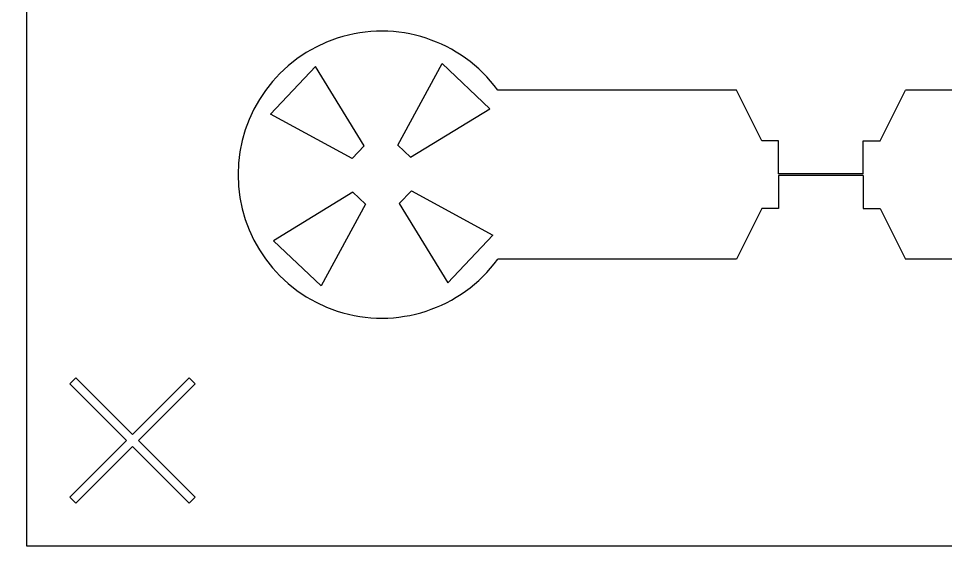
# Model space of a CAD drawing. Header units: inches. Extents: x -271009 to 5700, y -37000 to 38138.
# Drawn here: x -125000 to -119430, y 8628 to 11850 of the extents above; entities that cross this region are included whole.
import ezdxf

# ---------------------------------------------------------------- set-up
doc = ezdxf.new("R2010")
doc.units = ezdxf.units.IN
doc.header["$MEASUREMENT"] = 0

msp = doc.modelspace()

# ---------------------------------------------------------------- linework, layer by layer
for p, q in [((-123486.2, 11275.5), (-123214.6, 11560.9)), ((-122923.6, 11084.5), (-123214.6, 11560.9)), ((-122720.6, 11089.5), (-122453.5, 11579.7)), ((-122168.1, 11308.1), (-122453.5, 11579.7)), ((-120686.3, 11418.7), (-122120.1, 11418.7)), ((-120534, 11114.3), (-120686.3, 11418.7)), ((-119823.5, 11114.3), (-119671.3, 11418.7)), ((-116714.9, 11418.7), (-119671.3, 11418.7)), ((-122644.5, 11017.1), (-122168.1, 11308.1)), ((-122996, 11008.4), (-123486.2, 11275.5)), ((-122996, 11008.4), (-122923.6, 11084.5)), ((-122644.5, 11017.1), (-122720.6, 11089.5)), ((-120432.5, 11114.3), (-120534, 11114.3)), ((-120432.5, 10915.9), (-120432.5, 11114.3)), ((-119925, 10915.9), (-119925, 11114.3)), ((-119925, 11114.3), (-119823.5, 11114.3)), ((-119925, 10915.9), (-120432.5, 10915.9)), ((-119925, 10906.6), (-120432.5, 10906.6)), ((-120432.5, 10906.6), (-120432.5, 10708.3)), ((-119925, 10906.6), (-119925, 10708.3)), ((-122639.5, 10814.1), (-122711.9, 10738)), ((-122639.5, 10814.1), (-122149.3, 10547)), ((-122991, 10805.4), (-123467.4, 10514.4)), ((-122991, 10805.4), (-122914.9, 10733)), ((-122914.9, 10733), (-123182, 10242.8)), ((-122711.9, 10738), (-122420.9, 10261.6)), ((-120534, 10708.3), (-120686.3, 10403.8)), ((-120432.5, 10708.3), (-120534, 10708.3)), ((-119925, 10708.3), (-119823.5, 10708.3)), ((-119823.5, 10708.3), (-119671.3, 10403.8)), ((-122149.3, 10547), (-122420.9, 10261.6)), ((-123467.4, 10514.4), (-123182, 10242.8)), ((-120686.3, 10403.8), (-122120.1, 10403.8)), ((-116714.9, 10403.8), (-119671.3, 10403.8)), ((-124655.8, 9689.4), (-124691.7, 9653.5)), ((-124691.7, 9653.5), (-124350.8, 9312.6)), ((-124314.9, 9348.5), (-124655.8, 9689.4)), ((-123974, 9689.4), (-124314.9, 9348.5)), ((-124279, 9312.6), (-123938.1, 9653.5)), ((-123974, 9689.4), (-123938.1, 9653.5)), ((-124350.8, 9312.6), (-124691.7, 8971.7)), ((-123938.1, 8971.7), (-124279, 9312.6)), ((-124655.8, 8935.8), (-124314.9, 9276.7)), ((-124314.9, 9276.7), (-123974, 8935.8)), ((-124691.7, 8971.7), (-124655.8, 8935.8)), ((-123974, 8935.8), (-123938.1, 8971.7))]:
    msp.add_line(p, q)
msp.add_lwpolyline([(-137000, 35000, 6), (-113000, 35000)], format="xyb", close=True)
msp.add_lwpolyline([(-124949.2, 17204.3), (-113885.8, 17204.3), (-113885.8, 8678.3), (-124949.2, 8678.3)], close=True)
msp.add_arc((-122817.7, 10911.3), 862.7, 36.0319, 323.9681)

doc.saveas('drawing.dxf')
